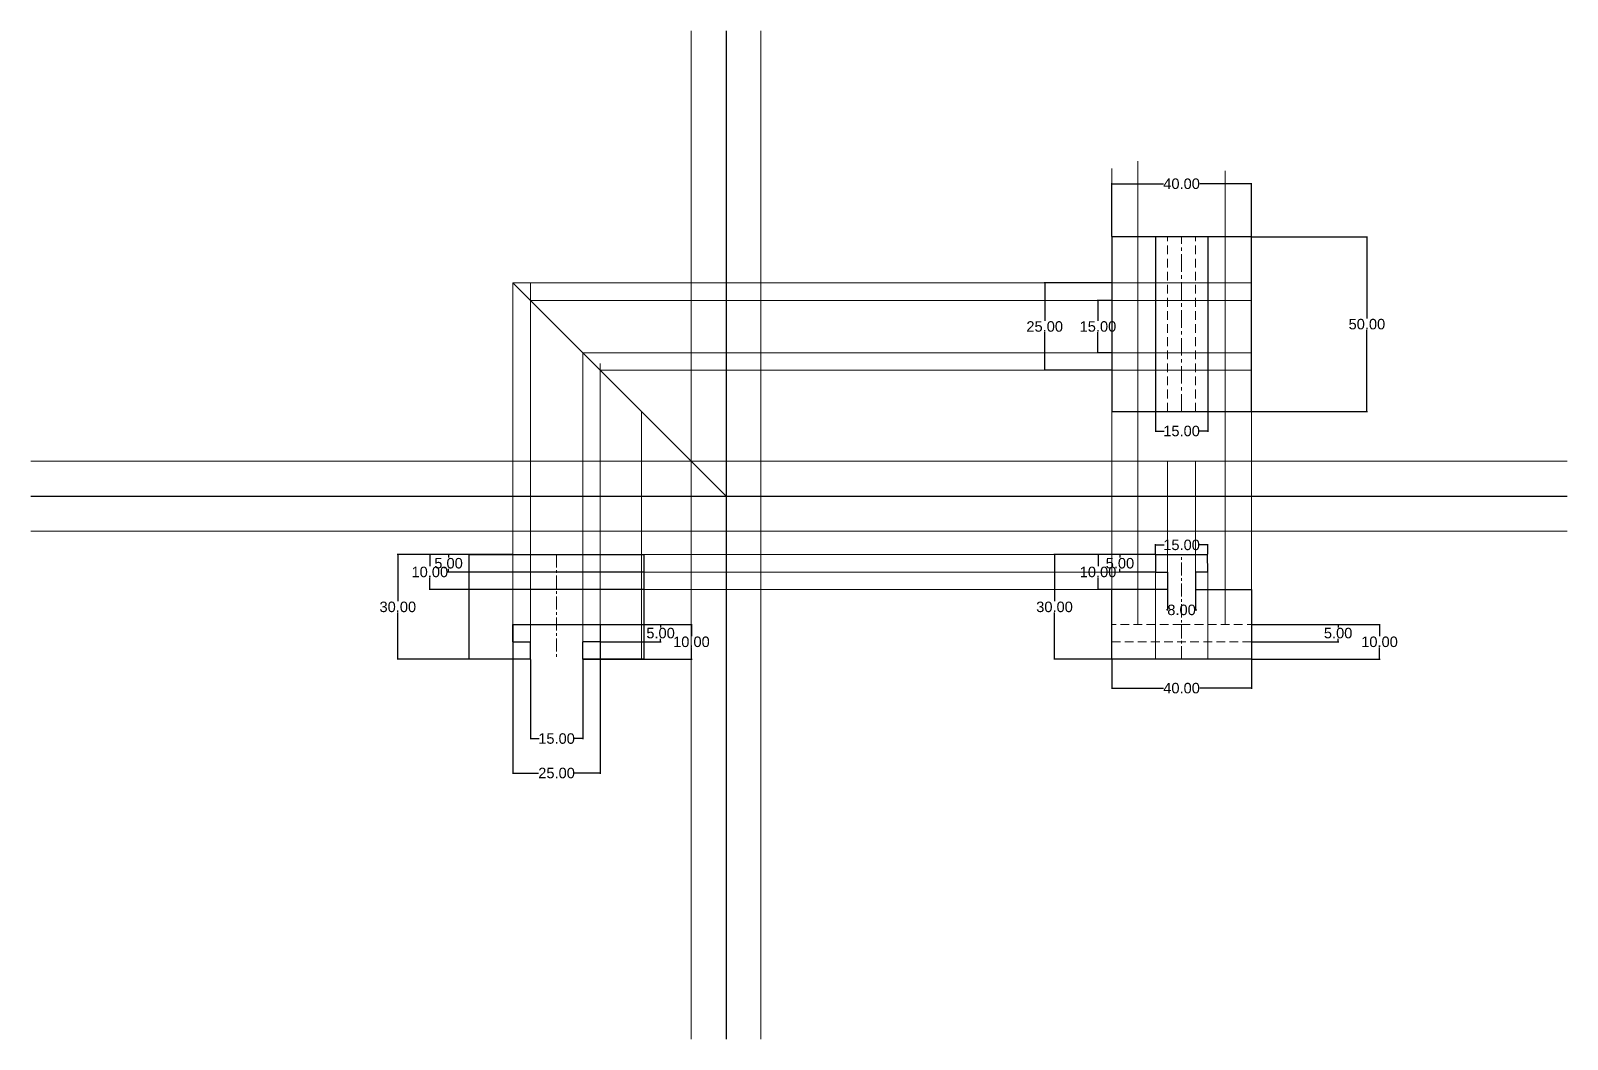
# Model space of a CAD drawing. Header units: millimetres. Extents: x -6852 to 59965, y -10230 to 31776.
# Drawn here: x 11059.7 to 11499.8, y -3420.6 to -3131.8 of the extents above; entities that cross this region are included whole.
import ezdxf

# ---------------------------------------------------------------- set-up
doc = ezdxf.new("R2010")
doc.units = ezdxf.units.MM
doc.header["$MEASUREMENT"] = 0
doc.linetypes.add('CENTER', pattern=[2, 1.25, -0.25, 0.25, -0.25])
doc.linetypes.add('HIDDEN', pattern=[0.375, 0.25, -0.125])
for name, color, linetype, lineweight in [('Center Line', 132, 'CENTER', 18), ('Dimension Line', 53, 'Continuous', 15), ('Hidden Lines', 10, 'HIDDEN', 13), ('Object line', 7, 'Continuous', 25)]:
    doc.layers.add(name, color=color, linetype=linetype, lineweight=lineweight)
doc.layers.add('Projection Line', color=7, linetype='Continuous', lineweight=9, transparency=0.75)
doc.styles.get("Standard").update_dxf_attribs({"font": 'arial.ttf'})
doc.dimstyles.get("Standard").update_dxf_attribs({"dimtxt": 3, "dimasz": 0.18, "dimexe": 0.18, "dimexo": 0.0625, "dimgap": 0.09, "dimtad": 0, "dimtih": 1, "dimtoh": 1, "dimzin": 0, "dimdsep": 46, "dimtxsty": 'Standard', "dimcen": 0.09, "dimadec": 0, "dimazin": 0, "dimtfac": 1, "dimtofl": 0, "dimtmove": 0, "dimatfit": 3, "dimfxl": 1, "dimtolj": 1, "dimtzin": 0, "dimarcsym": 0})

# ---------------------------------------------------------------- blocks, each defined once
blk = doc.blocks.new('*D169')
at = {"layer": 'Defpoints', "color": 0, "transparency": 16777216}
for p in [(11369.36, -3311.78), (11409.36, -3311.78), (11409.36, -3320.04)]:
    blk.add_point(p, dxfattribs=at)
at = {"layer": 'Dimension Line', "color": 0, "lineweight": -2, "transparency": 16777216}
for p, q in [((11369.36, -3311.84), (11369.36, -3320.22)), ((11409.36, -3311.84), (11409.36, -3320.22)), ((11369.54, -3320.04), (11384.15, -3320.04)), ((11409.18, -3320.04), (11394.56, -3320.04))]:
    blk.add_line(p, q, dxfattribs=at)
at = {"layer": 'Dimension Line', "color": 0, "transparency": 16777216}
for points in [[(11369.54, -3320.01), (11369.54, -3320.07), (11369.36, -3320.04)], [(11409.18, -3320.01), (11409.18, -3320.07), (11409.36, -3320.04)]]:
    blk.add_solid(points, dxfattribs=at)
at = {"layer": 'Dimension Line', "color": 0, "transparency": 16777216, "insert": (11389.36, -3320.04), "char_height": 3, "attachment_point": 5}
blk.add_mtext('\\A1;40.00', dxfattribs=at)
blk = doc.blocks.new('*D170')
at = {"layer": 'Defpoints', "color": 0, "transparency": 16777216}
for p in [(11381.81, -3281.78), (11352.98, -3311.78), (11369.36, -3311.78)]:
    blk.add_point(p, dxfattribs=at)
at = {"layer": 'Dimension Line', "color": 0, "lineweight": -2, "transparency": 16777216}
for p, q in [((11381.75, -3281.78), (11352.8, -3281.78)), ((11352.98, -3281.96), (11352.98, -3295.15)), ((11352.98, -3311.6), (11352.98, -3298.4)), ((11369.29, -3311.78), (11352.8, -3311.78))]:
    blk.add_line(p, q, dxfattribs=at)
at = {"layer": 'Dimension Line', "color": 0, "transparency": 16777216}
for points in [[(11352.95, -3281.96), (11353.01, -3281.96), (11352.98, -3281.78)], [(11352.95, -3311.6), (11353.01, -3311.6), (11352.98, -3311.78)]]:
    blk.add_solid(points, dxfattribs=at)
at = {"layer": 'Dimension Line', "color": 0, "transparency": 16777216, "insert": (11352.98, -3296.78), "char_height": 3, "attachment_point": 5}
blk.add_mtext('\\A1;30.00', dxfattribs=at)
blk = doc.blocks.new('*D171')
at = {"layer": 'Defpoints', "color": 0, "transparency": 16777216}
for p in [(11409.36, -3190.82), (11409.36, -3240.82), (11442.44, -3240.82)]:
    blk.add_point(p, dxfattribs=at)
at = {"layer": 'Dimension Line', "color": 0, "lineweight": -2, "transparency": 16777216}
for p, q in [((11409.42, -3190.82), (11442.62, -3190.82)), ((11442.44, -3191), (11442.44, -3214.19)), ((11442.44, -3240.64), (11442.44, -3217.44)), ((11409.42, -3240.82), (11442.62, -3240.82))]:
    blk.add_line(p, q, dxfattribs=at)
at = {"layer": 'Dimension Line', "color": 0, "transparency": 16777216}
for points in [[(11442.41, -3191), (11442.47, -3191), (11442.44, -3190.82)], [(11442.41, -3240.64), (11442.47, -3240.64), (11442.44, -3240.82)]]:
    blk.add_solid(points, dxfattribs=at)
at = {"layer": 'Dimension Line', "color": 0, "transparency": 16777216, "insert": (11442.44, -3215.82), "char_height": 3, "attachment_point": 5}
blk.add_mtext('\\A1;50.00', dxfattribs=at)
blk = doc.blocks.new('*D172')
at = {"layer": 'Defpoints', "color": 0, "transparency": 16777216}
for p in [(11409.36, -3175.62), (11369.36, -3190.82), (11409.36, -3190.82)]:
    blk.add_point(p, dxfattribs=at)
at = {"layer": 'Dimension Line', "color": 0, "lineweight": -2, "transparency": 16777216}
for p, q in [((11369.36, -3190.75), (11369.36, -3175.44)), ((11369.54, -3175.62), (11384.15, -3175.62)), ((11409.18, -3175.62), (11394.56, -3175.62)), ((11409.36, -3190.75), (11409.36, -3175.44))]:
    blk.add_line(p, q, dxfattribs=at)
at = {"layer": 'Dimension Line', "color": 0, "transparency": 16777216}
for points in [[(11369.54, -3175.59), (11369.54, -3175.65), (11369.36, -3175.62)], [(11409.18, -3175.59), (11409.18, -3175.65), (11409.36, -3175.62)]]:
    blk.add_solid(points, dxfattribs=at)
at = {"layer": 'Dimension Line', "color": 0, "transparency": 16777216, "insert": (11389.36, -3175.62), "char_height": 3, "attachment_point": 5}
blk.add_mtext('\\A1;40.00', dxfattribs=at)
blk = doc.blocks.new('*D173')
at = {"layer": 'Defpoints', "color": 0, "transparency": 16777216}
for p in [(11185.35, -3281.78), (11164.88, -3311.78), (11185.35, -3311.78)]:
    blk.add_point(p, dxfattribs=at)
at = {"layer": 'Dimension Line', "color": 0, "lineweight": -2, "transparency": 16777216}
for p, q in [((11185.29, -3281.78), (11164.7, -3281.78)), ((11164.88, -3281.96), (11164.88, -3295.15)), ((11164.88, -3311.6), (11164.88, -3298.4)), ((11185.29, -3311.78), (11164.7, -3311.78))]:
    blk.add_line(p, q, dxfattribs=at)
at = {"layer": 'Dimension Line', "color": 0, "transparency": 16777216}
for points in [[(11164.85, -3281.96), (11164.91, -3281.96), (11164.88, -3281.78)], [(11164.85, -3311.6), (11164.91, -3311.6), (11164.88, -3311.78)]]:
    blk.add_solid(points, dxfattribs=at)
at = {"layer": 'Dimension Line', "color": 0, "transparency": 16777216, "insert": (11164.88, -3296.78), "char_height": 3, "attachment_point": 5}
blk.add_mtext('\\A1;30.00', dxfattribs=at)
blk = doc.blocks.new('*D174')
at = {"layer": 'Defpoints', "color": 0, "transparency": 16777216}
for p in [(11202.85, -3311.78), (11217.85, -3311.78), (11217.85, -3334.48)]:
    blk.add_point(p, dxfattribs=at)
at = {"layer": 'Dimension Line', "color": 0, "lineweight": -2, "transparency": 16777216}
for p, q in [((11202.85, -3311.84), (11202.85, -3334.66)), ((11217.85, -3311.84), (11217.85, -3334.66)), ((11203.03, -3334.48), (11205.35, -3334.48)), ((11217.67, -3334.48), (11215.36, -3334.48))]:
    blk.add_line(p, q, dxfattribs=at)
at = {"layer": 'Dimension Line', "color": 0, "transparency": 16777216}
for points in [[(11203.03, -3334.45), (11203.03, -3334.51), (11202.85, -3334.48)], [(11217.67, -3334.45), (11217.67, -3334.51), (11217.85, -3334.48)]]:
    blk.add_solid(points, dxfattribs=at)
at = {"layer": 'Dimension Line', "color": 0, "transparency": 16777216, "insert": (11210.35, -3334.48), "char_height": 3, "attachment_point": 5}
blk.add_mtext('\\A1;15.00', dxfattribs=at)
blk = doc.blocks.new('*D175')
at = {"layer": 'Defpoints', "color": 0, "transparency": 16777216}
for p in [(11222.85, -3301.78), (11217.85, -3311.78), (11248.98, -3311.78)]:
    blk.add_point(p, dxfattribs=at)
at = {"layer": 'Dimension Line', "color": 0, "lineweight": -2, "transparency": 16777216}
for p, q in [((11222.92, -3301.78), (11249.16, -3301.78)), ((11248.98, -3301.96), (11248.98, -3305.15)), ((11248.98, -3311.6), (11248.98, -3308.4)), ((11217.92, -3311.78), (11249.16, -3311.78))]:
    blk.add_line(p, q, dxfattribs=at)
at = {"layer": 'Dimension Line', "color": 0, "transparency": 16777216}
for points in [[(11248.95, -3301.96), (11249.01, -3301.96), (11248.98, -3301.78)], [(11248.95, -3311.6), (11249.01, -3311.6), (11248.98, -3311.78)]]:
    blk.add_solid(points, dxfattribs=at)
at = {"layer": 'Dimension Line', "color": 0, "transparency": 16777216, "insert": (11248.98, -3306.78), "char_height": 3, "attachment_point": 5}
blk.add_mtext('\\A1;10.00', dxfattribs=at)
blk = doc.blocks.new('*D176')
at = {"layer": 'Defpoints', "color": 0, "transparency": 16777216}
for p in [(11222.85, -3301.78), (11222.85, -3306.78), (11240.14, -3306.78)]:
    blk.add_point(p, dxfattribs=at)
at = {"layer": 'Dimension Line', "color": 0, "lineweight": -2, "transparency": 16777216}
for p, q in [((11222.92, -3301.78), (11240.32, -3301.78)), ((11240.14, -3301.96), (11240.14, -3302.65)), ((11222.92, -3306.78), (11240.32, -3306.78)), ((11240.14, -3306.6), (11240.14, -3305.9))]:
    blk.add_line(p, q, dxfattribs=at)
at = {"layer": 'Dimension Line', "color": 0, "transparency": 16777216}
for points in [[(11240.11, -3301.96), (11240.17, -3301.96), (11240.14, -3301.78)], [(11240.11, -3306.6), (11240.17, -3306.6), (11240.14, -3306.78)]]:
    blk.add_solid(points, dxfattribs=at)
at = {"layer": 'Dimension Line', "color": 0, "transparency": 16777216, "insert": (11240.14, -3304.28), "char_height": 3, "attachment_point": 5}
blk.add_mtext('\\A1;5.00', dxfattribs=at)
blk = doc.blocks.new('*D177')
at = {"layer": 'Defpoints', "color": 0, "transparency": 16777216}
for p in [(11197.85, -3301.78), (11222.85, -3301.78), (11222.85, -3344.35)]:
    blk.add_point(p, dxfattribs=at)
at = {"layer": 'Dimension Line', "color": 0, "lineweight": -2, "transparency": 16777216}
for p, q in [((11197.85, -3301.84), (11197.85, -3344.53)), ((11222.85, -3301.84), (11222.85, -3344.53)), ((11198.03, -3344.35), (11205.18, -3344.35)), ((11222.67, -3344.35), (11215.52, -3344.35))]:
    blk.add_line(p, q, dxfattribs=at)
at = {"layer": 'Dimension Line', "color": 0, "transparency": 16777216}
for points in [[(11198.03, -3344.32), (11198.03, -3344.38), (11197.85, -3344.35)], [(11222.67, -3344.32), (11222.67, -3344.38), (11222.85, -3344.35)]]:
    blk.add_solid(points, dxfattribs=at)
at = {"layer": 'Dimension Line', "color": 0, "transparency": 16777216, "insert": (11210.35, -3344.35), "char_height": 3, "attachment_point": 5}
blk.add_mtext('\\A1;25.00', dxfattribs=at)
blk = doc.blocks.new('*D178')
at = {"layer": 'Defpoints', "color": 0, "transparency": 16777216}
for p in [(11381.86, -3281.78), (11396.86, -3279.03), (11396.86, -3281.78)]:
    blk.add_point(p, dxfattribs=at)
at = {"layer": 'Dimension Line', "color": 0, "lineweight": -2, "transparency": 16777216}
for p, q in [((11381.86, -3281.71), (11381.86, -3278.85)), ((11382.04, -3279.03), (11384.35, -3279.03)), ((11396.68, -3279.03), (11394.36, -3279.03)), ((11396.86, -3281.71), (11396.86, -3278.85))]:
    blk.add_line(p, q, dxfattribs=at)
at = {"layer": 'Dimension Line', "color": 0, "transparency": 16777216}
for points in [[(11382.04, -3279), (11382.04, -3279.06), (11381.86, -3279.03)], [(11396.68, -3279), (11396.68, -3279.06), (11396.86, -3279.03)]]:
    blk.add_solid(points, dxfattribs=at)
at = {"layer": 'Dimension Line', "color": 0, "transparency": 16777216, "insert": (11389.36, -3279.03), "char_height": 3, "attachment_point": 5}
blk.add_mtext('\\A1;15.00', dxfattribs=at)
blk = doc.blocks.new('*D179')
at = {"layer": 'Defpoints', "color": 0, "transparency": 16777216}
for p in [(11381.86, -3240.82), (11396.86, -3240.82), (11396.86, -3246.42)]:
    blk.add_point(p, dxfattribs=at)
at = {"layer": 'Dimension Line', "color": 0, "lineweight": -2, "transparency": 16777216}
for p, q in [((11381.86, -3240.88), (11381.86, -3246.6)), ((11396.86, -3240.88), (11396.86, -3246.6)), ((11382.04, -3246.42), (11384.35, -3246.42)), ((11396.68, -3246.42), (11394.36, -3246.42))]:
    blk.add_line(p, q, dxfattribs=at)
at = {"layer": 'Dimension Line', "color": 0, "transparency": 16777216}
for points in [[(11382.04, -3246.39), (11382.04, -3246.45), (11381.86, -3246.42)], [(11396.68, -3246.39), (11396.68, -3246.45), (11396.86, -3246.42)]]:
    blk.add_solid(points, dxfattribs=at)
at = {"layer": 'Dimension Line', "color": 0, "transparency": 16777216, "insert": (11389.36, -3246.42), "char_height": 3, "attachment_point": 5}
blk.add_mtext('\\A1;15.00', dxfattribs=at)
blk = doc.blocks.new('*D180')
at = {"layer": 'Defpoints', "color": 0, "transparency": 16777216}
for p in [(11369.36, -3208.99), (11365.41, -3223.99), (11369.36, -3223.99)]:
    blk.add_point(p, dxfattribs=at)
at = {"layer": 'Dimension Line', "color": 0, "lineweight": -2, "transparency": 16777216}
for p, q in [((11369.29, -3208.99), (11365.23, -3208.99)), ((11365.41, -3209.17), (11365.41, -3214.87)), ((11365.41, -3223.81), (11365.41, -3218.11)), ((11369.29, -3223.99), (11365.23, -3223.99))]:
    blk.add_line(p, q, dxfattribs=at)
at = {"layer": 'Dimension Line', "color": 0, "transparency": 16777216}
for points in [[(11365.38, -3209.17), (11365.44, -3209.17), (11365.41, -3208.99)], [(11365.38, -3223.81), (11365.44, -3223.81), (11365.41, -3223.99)]]:
    blk.add_solid(points, dxfattribs=at)
at = {"layer": 'Dimension Line', "color": 0, "transparency": 16777216, "insert": (11365.41, -3216.49), "char_height": 3, "attachment_point": 5}
blk.add_mtext('\\A1;15.00', dxfattribs=at)
blk = doc.blocks.new('*D181')
at = {"layer": 'Defpoints', "color": 0, "transparency": 16777216}
for p in [(11369.36, -3203.99), (11350.16, -3228.99), (11369.36, -3228.99)]:
    blk.add_point(p, dxfattribs=at)
at = {"layer": 'Dimension Line', "color": 0, "lineweight": -2, "transparency": 16777216}
for p, q in [((11369.29, -3203.99), (11349.98, -3203.99)), ((11350.16, -3204.17), (11350.16, -3214.87)), ((11350.16, -3228.81), (11350.16, -3218.11)), ((11369.29, -3228.99), (11349.98, -3228.99))]:
    blk.add_line(p, q, dxfattribs=at)
at = {"layer": 'Dimension Line', "color": 0, "transparency": 16777216}
for points in [[(11350.13, -3204.17), (11350.19, -3204.17), (11350.16, -3203.99)], [(11350.13, -3228.81), (11350.19, -3228.81), (11350.16, -3228.99)]]:
    blk.add_solid(points, dxfattribs=at)
at = {"layer": 'Dimension Line', "color": 0, "transparency": 16777216, "insert": (11350.16, -3216.49), "char_height": 3, "attachment_point": 5}
blk.add_mtext('\\A1;25.00', dxfattribs=at)
blk = doc.blocks.new('*D182')
at = {"layer": 'Defpoints', "color": 0, "transparency": 16777216}
for p in [(11409.36, -3301.78), (11409.36, -3306.78), (11434.2, -3306.78)]:
    blk.add_point(p, dxfattribs=at)
at = {"layer": 'Dimension Line', "color": 0, "lineweight": -2, "transparency": 16777216}
for p, q in [((11409.42, -3301.78), (11434.38, -3301.78)), ((11434.2, -3301.96), (11434.2, -3302.65)), ((11409.42, -3306.78), (11434.38, -3306.78)), ((11434.2, -3306.6), (11434.2, -3305.9))]:
    blk.add_line(p, q, dxfattribs=at)
at = {"layer": 'Dimension Line', "color": 0, "transparency": 16777216}
for points in [[(11434.17, -3301.96), (11434.23, -3301.96), (11434.2, -3301.78)], [(11434.17, -3306.6), (11434.23, -3306.6), (11434.2, -3306.78)]]:
    blk.add_solid(points, dxfattribs=at)
at = {"layer": 'Dimension Line', "color": 0, "transparency": 16777216, "insert": (11434.2, -3304.28), "char_height": 3, "attachment_point": 5}
blk.add_mtext('\\A1;5.00', dxfattribs=at)
blk = doc.blocks.new('*D183')
at = {"layer": 'Defpoints', "color": 0, "transparency": 16777216}
for p in [(11409.36, -3301.78), (11409.36, -3311.78), (11446.06, -3311.78)]:
    blk.add_point(p, dxfattribs=at)
at = {"layer": 'Dimension Line', "color": 0, "lineweight": -2, "transparency": 16777216}
for p, q in [((11409.42, -3301.78), (11446.24, -3301.78)), ((11446.06, -3301.96), (11446.06, -3305.15)), ((11446.06, -3311.6), (11446.06, -3308.4)), ((11409.42, -3311.78), (11446.24, -3311.78))]:
    blk.add_line(p, q, dxfattribs=at)
at = {"layer": 'Dimension Line', "color": 0, "transparency": 16777216}
for points in [[(11446.03, -3301.96), (11446.09, -3301.96), (11446.06, -3301.78)], [(11446.03, -3311.6), (11446.09, -3311.6), (11446.06, -3311.78)]]:
    blk.add_solid(points, dxfattribs=at)
at = {"layer": 'Dimension Line', "color": 0, "transparency": 16777216, "insert": (11446.06, -3306.78), "char_height": 3, "attachment_point": 5}
blk.add_mtext('\\A1;10.00', dxfattribs=at)
blk = doc.blocks.new('*D184')
at = {"layer": 'Defpoints', "color": 0, "transparency": 16777216}
for p in [(11385.36, -3289.28), (11393.36, -3289.28), (11393.36, -3297.64)]:
    blk.add_point(p, dxfattribs=at)
at = {"layer": 'Dimension Line', "color": 0, "lineweight": -2, "transparency": 16777216}
for p, q in [((11385.36, -3289.34), (11385.36, -3297.82)), ((11393.36, -3289.34), (11393.36, -3297.82)), ((11385.18, -3297.64), (11385, -3297.64)), ((11393.54, -3297.64), (11393.72, -3297.64))]:
    blk.add_line(p, q, dxfattribs=at)
at = {"layer": 'Dimension Line', "color": 0, "transparency": 16777216}
for points in [[(11385.18, -3297.61), (11385.18, -3297.67), (11385.36, -3297.64)], [(11393.54, -3297.61), (11393.54, -3297.67), (11393.36, -3297.64)]]:
    blk.add_solid(points, dxfattribs=at)
at = {"layer": 'Dimension Line', "color": 0, "transparency": 16777216, "insert": (11389.36, -3297.64), "char_height": 3, "attachment_point": 5}
blk.add_mtext('\\A1;8.00', dxfattribs=at)
blk = doc.blocks.new('*D185')
at = {"layer": 'Defpoints', "color": 0, "transparency": 16777216}
for p in [(11381.86, -3281.78), (11371.71, -3286.78), (11381.86, -3286.78)]:
    blk.add_point(p, dxfattribs=at)
at = {"layer": 'Dimension Line', "color": 0, "lineweight": -2, "transparency": 16777216}
for p, q in [((11381.79, -3281.78), (11371.53, -3281.78)), ((11371.71, -3281.96), (11371.71, -3282.65)), ((11381.79, -3286.78), (11371.53, -3286.78)), ((11371.71, -3286.6), (11371.71, -3285.9))]:
    blk.add_line(p, q, dxfattribs=at)
at = {"layer": 'Dimension Line', "color": 0, "transparency": 16777216}
for points in [[(11371.68, -3281.96), (11371.74, -3281.96), (11371.71, -3281.78)], [(11371.68, -3286.6), (11371.74, -3286.6), (11371.71, -3286.78)]]:
    blk.add_solid(points, dxfattribs=at)
at = {"layer": 'Dimension Line', "color": 0, "transparency": 16777216, "insert": (11371.71, -3284.28), "char_height": 3, "attachment_point": 5}
blk.add_mtext('\\A1;5.00', dxfattribs=at)
blk = doc.blocks.new('*D186')
at = {"layer": 'Defpoints', "color": 0, "transparency": 16777216}
for p in [(11365.44, -3281.78), (11381.81, -3281.78), (11371.71, -3291.78)]:
    blk.add_point(p, dxfattribs=at)
at = {"layer": 'Dimension Line', "color": 0, "lineweight": -2, "transparency": 16777216}
for p, q in [((11381.75, -3281.78), (11365.26, -3281.78)), ((11365.44, -3281.96), (11365.44, -3285.15)), ((11371.65, -3291.78), (11365.26, -3291.78)), ((11365.44, -3291.6), (11365.44, -3288.4))]:
    blk.add_line(p, q, dxfattribs=at)
at = {"layer": 'Dimension Line', "color": 0, "transparency": 16777216}
for points in [[(11365.41, -3281.96), (11365.47, -3281.96), (11365.44, -3281.78)], [(11365.41, -3291.6), (11365.47, -3291.6), (11365.44, -3291.78)]]:
    blk.add_solid(points, dxfattribs=at)
at = {"layer": 'Dimension Line', "color": 0, "transparency": 16777216, "insert": (11365.44, -3286.78), "char_height": 3, "attachment_point": 5}
blk.add_mtext('\\A1;10.00', dxfattribs=at)
blk = doc.blocks.new('*D187')
at = {"layer": 'Defpoints', "color": 0, "transparency": 16777216}
for p in [(11191.38, -3281.78), (11179.42, -3286.78), (11191.38, -3286.78)]:
    blk.add_point(p, dxfattribs=at)
at = {"layer": 'Dimension Line', "color": 0, "lineweight": -2, "transparency": 16777216}
for p, q in [((11191.32, -3281.78), (11179.24, -3281.78)), ((11179.42, -3281.96), (11179.42, -3282.65)), ((11191.32, -3286.78), (11179.24, -3286.78)), ((11179.42, -3286.6), (11179.42, -3285.9))]:
    blk.add_line(p, q, dxfattribs=at)
at = {"layer": 'Dimension Line', "color": 0, "transparency": 16777216}
for points in [[(11179.39, -3281.96), (11179.45, -3281.96), (11179.42, -3281.78)], [(11179.39, -3286.6), (11179.45, -3286.6), (11179.42, -3286.78)]]:
    blk.add_solid(points, dxfattribs=at)
at = {"layer": 'Dimension Line', "color": 0, "transparency": 16777216, "insert": (11179.42, -3284.28), "char_height": 3, "attachment_point": 5}
blk.add_mtext('\\A1;5.00', dxfattribs=at)
blk = doc.blocks.new('*D188')
at = {"layer": 'Defpoints', "color": 0, "transparency": 16777216}
for p in [(11197.85, -3281.78), (11174.05, -3291.78), (11197.85, -3291.78)]:
    blk.add_point(p, dxfattribs=at)
at = {"layer": 'Dimension Line', "color": 0, "lineweight": -2, "transparency": 16777216}
for p, q in [((11197.79, -3281.78), (11173.87, -3281.78)), ((11174.05, -3281.96), (11174.05, -3285.15)), ((11197.79, -3291.78), (11173.87, -3291.78)), ((11174.05, -3291.6), (11174.05, -3288.4))]:
    blk.add_line(p, q, dxfattribs=at)
at = {"layer": 'Dimension Line', "color": 0, "transparency": 16777216}
for points in [[(11174.02, -3281.96), (11174.08, -3281.96), (11174.05, -3281.78)], [(11174.02, -3291.6), (11174.08, -3291.6), (11174.05, -3291.78)]]:
    blk.add_solid(points, dxfattribs=at)
at = {"layer": 'Dimension Line', "color": 0, "transparency": 16777216, "insert": (11174.05, -3286.78), "char_height": 3, "attachment_point": 5}
blk.add_mtext('\\A1;10.00', dxfattribs=at)

msp = doc.modelspace()

# ---------------------------------------------------------------- linework, layer by layer
for p, q in [((11258.901, -3131.798), (11258.901, -3420.564)), ((11059.75, -3265.041), (11499.832, -3265.041))]:
    msp.add_line(p, q)
at = {"layer": 'Center Line', "ltscale": 4}
msp.add_line((11389.355, -3240.816), (11389.355, -3190.816), dxfattribs=at)
at = {"layer": 'Center Line', "ltscale": 3}
for p, q in [((11210.353, -3281.775), (11210.353, -3311.775)), ((11389.355, -3311.775), (11389.355, -3281.775))]:
    msp.add_line(p, q, dxfattribs=at)
at = {"layer": 'Dimension Line'}
for p, q in [((11385.355, -3286.775), (11385.355, -3255.041)), ((11393.355, -3286.775), (11393.355, -3255.041))]:
    msp.add_line(p, q, dxfattribs=at)
at = {"layer": 'Hidden Lines', "ltscale": 10}
for p, q in [((11385.355, -3240.816), (11385.355, -3190.816)), ((11393.355, -3240.816), (11393.355, -3190.816)), ((11369.355, -3203.993), (11409.355, -3203.993)), ((11369.355, -3208.993), (11409.355, -3208.993)), ((11369.355, -3223.993), (11409.355, -3223.993)), ((11369.355, -3228.993), (11409.355, -3228.993)), ((11389.355, -3301.775), (11369.355, -3301.775)), ((11389.355, -3301.775), (11409.355, -3301.775)), ((11369.355, -3306.775), (11409.355, -3306.775))]:
    msp.add_line(p, q, dxfattribs=at)
at = {"layer": 'Object line'}
for p, q in [((11381.855, -3190.816), (11381.855, -3240.816)), ((11396.855, -3190.816), (11396.855, -3240.816)), ((11235.353, -3281.775), (11235.353, -3286.775)), ((11381.855, -3281.775), (11381.855, -3286.775)), ((11381.855, -3281.775), (11396.855, -3281.775)), ((11396.855, -3286.775), (11396.811, -3281.775)), ((11235.353, -3286.775), (11185.353, -3286.775)), ((11235.353, -3286.775), (11235.353, -3291.775)), ((11381.855, -3286.775), (11385.355, -3286.775)), ((11385.355, -3286.775), (11385.355, -3291.775)), ((11393.355, -3286.775), (11393.355, -3291.775)), ((11396.855, -3286.775), (11393.355, -3286.775)), ((11235.353, -3291.775), (11185.353, -3291.775)), ((11385.355, -3291.775), (11369.355, -3291.775)), ((11393.355, -3291.775), (11409.355, -3291.775)), ((11409.355, -3291.775), (11409.355, -3311.775)), ((11197.853, -3301.775), (11222.853, -3301.775)), ((11197.853, -3306.775), (11197.853, -3301.775)), ((11222.853, -3301.775), (11222.853, -3306.775)), ((11197.853, -3306.775), (11202.853, -3306.775)), ((11202.853, -3311.775), (11202.853, -3306.775)), ((11217.853, -3311.775), (11217.853, -3306.775)), ((11222.853, -3306.775), (11217.853, -3306.775))]:
    msp.add_line(p, q, dxfattribs=at)
msp.add_lwpolyline([(11409.355, -3190.816), (11369.355, -3190.816), (11369.355, -3240.816), (11409.355, -3240.816)], close=True, dxfattribs=at)
for points in [[(11202.853, -3311.775), (11185.353, -3311.775), (11185.353, -3281.775), (11235.353, -3281.775), (11235.353, -3311.775), (11217.853, -3311.775)], [(11409.355, -3311.775), (11369.355, -3311.775), (11369.355, -3291.775)]]:
    msp.add_lwpolyline(points, dxfattribs=at)
at = {"layer": 'Projection Line'}
for p, q in [((11248.901, -3131.798), (11248.901, -3420.564)), ((11268.901, -3131.798), (11268.901, -3420.564)), ((11369.355, -3291.775), (11369.355, -3171.234)), ((11376.855, -3301.775), (11376.855, -3169.119)), ((11401.855, -3301.775), (11401.855, -3171.954)), ((11409.355, -3291.775), (11409.355, -3175.618)), ((11258.901, -3265.041), (11197.853, -3203.993)), ((11197.853, -3301.775), (11197.853, -3203.993)), ((11197.853, -3203.993), (11409.355, -3203.993)), ((11202.853, -3306.775), (11202.853, -3203.993)), ((11202.853, -3208.993), (11409.355, -3208.993)), ((11217.853, -3306.775), (11217.853, -3223.993)), ((11217.853, -3223.993), (11409.355, -3223.993)), ((11222.853, -3301.775), (11222.853, -3227.106)), ((11222.853, -3228.993), (11409.355, -3228.993)), ((11234.726, -3240.866), (11234.726, -3311.775)), ((11499.832, -3255.041), (11059.75, -3255.041)), ((11059.75, -3275.041), (11499.832, -3275.041)), ((11381.811, -3281.775), (11185.353, -3281.775)), ((11381.855, -3286.775), (11185.353, -3286.775)), ((11381.855, -3286.775), (11381.855, -3311.775)), ((11396.855, -3286.775), (11396.855, -3311.775)), ((11385.355, -3291.775), (11222.853, -3291.775)), ((11396.855, -3306.775), (11396.855, -3311.775))]:
    msp.add_line(p, q, dxfattribs=at)

# ---------------------------------------------------------------- dimensions: what is measured, and where the dimension line sits
at = {"layer": 'Dimension Line'}
for base, p1, p2, picture, middle in [((11409.355, -3175.618), (11369.355, -3190.816), (11409.355, -3190.816), '*D172', (11389.355, -3175.618)), ((11396.855, -3246.415), (11381.855, -3240.816), (11396.855, -3240.816), '*D179', (11389.355, -3246.415)), ((11396.855, -3279.03), (11381.855, -3281.775), (11396.855, -3281.775), '*D178', (11389.355, -3279.03)), ((11393.355, -3297.643), (11385.355, -3289.275), (11393.355, -3289.275), '*D184', (11389.355, -3297.643)), ((11222.853, -3344.348), (11197.853, -3301.775), (11222.853, -3301.775), '*D177', (11210.353, -3344.348)), ((11217.853, -3334.478), (11202.853, -3311.775), (11217.853, -3311.775), '*D174', (11210.353, -3334.478)), ((11409.355, -3320.038), (11369.355, -3311.775), (11409.355, -3311.775), '*D169', (11389.355, -3320.038))]:
    dim = msp.add_linear_dim(base=base, p1=p1, p2=p2, dimstyle='Standard', dxfattribs=at)
    dim.commit()
    dim.dimension.update_dxf_attribs({"geometry": picture, "text_midpoint": middle})
for base, p1, p2, picture, middle in [((11442.443, -3240.816), (11409.355, -3190.816), (11409.355, -3240.816), '*D171', (11442.443, -3215.816)), ((11350.158, -3228.993), (11369.355, -3203.993), (11369.355, -3228.993), '*D181', (11350.158, -3216.493)), ((11365.406, -3223.993), (11369.355, -3208.993), (11369.355, -3223.993), '*D180', (11365.406, -3216.493)), ((11164.878, -3311.775), (11185.353, -3281.775), (11185.353, -3311.775), '*D173', (11164.878, -3296.775)), ((11174.054, -3291.775), (11197.853, -3281.775), (11197.853, -3291.775), '*D188', (11174.054, -3286.775)), ((11179.419, -3286.775), (11191.38, -3281.775), (11191.38, -3286.775), '*D187', (11179.419, -3284.275)), ((11352.985, -3311.775), (11381.811, -3281.775), (11369.355, -3311.775), '*D170', (11352.985, -3296.775)), ((11365.435, -3281.775), (11371.715, -3291.775), (11381.811, -3281.775), '*D186', (11365.435, -3286.775)), ((11371.715, -3286.775), (11381.855, -3281.775), (11381.855, -3286.775), '*D185', (11371.715, -3284.275)), ((11248.975, -3311.775), (11222.853, -3301.775), (11217.853, -3311.775), '*D175', (11248.975, -3306.775)), ((11240.137, -3306.775), (11222.853, -3301.775), (11222.853, -3306.775), '*D176', (11240.137, -3304.275)), ((11434.203, -3306.775), (11409.355, -3301.775), (11409.355, -3306.775), '*D182', (11434.203, -3304.275)), ((11446.062, -3311.775), (11409.355, -3301.775), (11409.355, -3311.775), '*D183', (11446.062, -3306.775))]:
    dim = msp.add_linear_dim(base=base, p1=p1, p2=p2, angle=90, dimstyle='Standard', dxfattribs=at)
    dim.commit()
    dim.dimension.update_dxf_attribs({"geometry": picture, "text_midpoint": middle})

doc.saveas('drawing.dxf')
